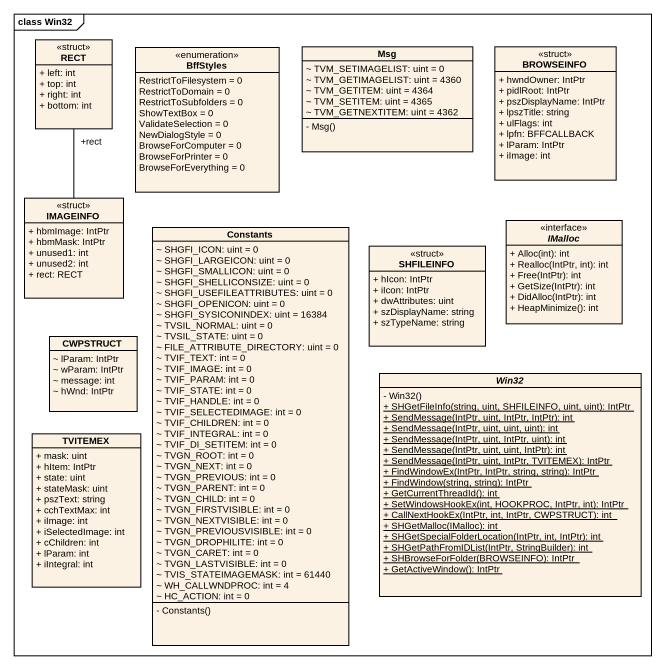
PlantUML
@startuml
mainframe class Win32
hide circle
hide empty members
skinparam classAttributeIconSize 0
class RECT <<struct>> {
  + left: int
  + top: int
  + right: int
  + bottom: int
}
enum BffStyles {
  RestrictToFilesystem = 0
  RestrictToDomain = 0
  RestrictToSubfolders = 0
  ShowTextBox = 0
  ValidateSelection = 0
  NewDialogStyle = 0
  BrowseForComputer = 0
  BrowseForPrinter = 0
  BrowseForEverything = 0
}
class Msg {
  ~ TVM_SETIMAGELIST: uint = 0
  ~ TVM_GETIMAGELIST: uint = 4360
  ~ TVM_GETITEM: uint = 4364
  ~ TVM_SETITEM: uint = 4365
  ~ TVM_GETNEXTITEM: uint = 4362
  - Msg()
}
class BROWSEINFO <<struct>> {
  + hwndOwner: IntPtr
  + pidlRoot: IntPtr
  + pszDisplayName: IntPtr
  + lpszTitle: string
  + ulFlags: int
  + lpfn: BFFCALLBACK
  + lParam: IntPtr
  + iImage: int
}
class IMAGEINFO <<struct>> {
  + hbmImage: IntPtr
  + hbmMask: IntPtr
  + unused1: int
  + unused2: int
  + rect: RECT
}
class Constants {
  ~ SHGFI_ICON: uint = 0
  ~ SHGFI_LARGEICON: uint = 0
  ~ SHGFI_SMALLICON: uint = 0
  ~ SHGFI_SHELLICONSIZE: uint = 0
  ~ SHGFI_USEFILEATTRIBUTES: uint = 0
  ~ SHGFI_OPENICON: uint = 0
  ~ SHGFI_SYSICONINDEX: uint = 16384
  ~ TVSIL_NORMAL: uint = 0
  ~ TVSIL_STATE: uint = 0
  ~ FILE_ATTRIBUTE_DIRECTORY: uint = 0
  ~ TVIF_TEXT: int = 0
  ~ TVIF_IMAGE: int = 0
  ~ TVIF_PARAM: int = 0
  ~ TVIF_STATE: int = 0
  ~ TVIF_HANDLE: int = 0
  ~ TVIF_SELECTEDIMAGE: int = 0
  ~ TVIF_CHILDREN: int = 0
  ~ TVIF_INTEGRAL: int = 0
  ~ TVIF_DI_SETITEM: int = 0
  ~ TVGN_ROOT: int = 0
  ~ TVGN_NEXT: int = 0
  ~ TVGN_PREVIOUS: int = 0
  ~ TVGN_PARENT: int = 0
  ~ TVGN_CHILD: int = 0
  ~ TVGN_FIRSTVISIBLE: int = 0
  ~ TVGN_NEXTVISIBLE: int = 0
  ~ TVGN_PREVIOUSVISIBLE: int = 0
  ~ TVGN_DROPHILITE: int = 0
  ~ TVGN_CARET: int = 0
  ~ TVGN_LASTVISIBLE: int = 0
  ~ TVIS_STATEIMAGEMASK: int = 61440
  ~ WH_CALLWNDPROC: int = 4
  ~ HC_ACTION: int = 0
  - Constants()
}
interface IMalloc <<interface>> {
  + Alloc(int): int
  + Realloc(IntPtr, int): int
  + Free(IntPtr): int
  + GetSize(IntPtr): int
  + DidAlloc(IntPtr): int
  + HeapMinimize(): int
}
class SHFILEINFO <<struct>> {
  + hIcon: IntPtr
  + iIcon: IntPtr
  + dwAttributes: uint
  + szDisplayName: string
  + szTypeName: string
}
class CWPSTRUCT {
  ~ lParam: IntPtr
  ~ wParam: IntPtr
  ~ message: int
  ~ hWnd: IntPtr
}
abstract class Win32 {
  - Win32()
  {static} + SHGetFileInfo(string, uint, SHFILEINFO, uint, uint): IntPtr
  {static} + SendMessage(IntPtr, uint, IntPtr, IntPtr): int
  {static} + SendMessage(IntPtr, uint, uint, uint): int
  {static} + SendMessage(IntPtr, uint, IntPtr, uint): int
  {static} + SendMessage(IntPtr, uint, uint, IntPtr): int
  {static} + SendMessage(IntPtr, uint, IntPtr, TVITEMEX): IntPtr
  {static} + FindWindowEx(IntPtr, IntPtr, string, string): IntPtr
  {static} + FindWindow(string, string): IntPtr
  {static} + GetCurrentThreadId(): int
  {static} + SetWindowsHookEx(int, HOOKPROC, IntPtr, int): IntPtr
  {static} + CallNextHookEx(IntPtr, int, IntPtr, CWPSTRUCT): int
  {static} + SHGetMalloc(IMalloc): int
  {static} + SHGetSpecialFolderLocation(IntPtr, int, IntPtr): int
  {static} + SHGetPathFromIDList(IntPtr, StringBuilder): int
  {static} + SHBrowseForFolder(BROWSEINFO): IntPtr
  {static} + GetActiveWindow(): IntPtr
}
class TVITEMEX {
  + mask: uint
  + hItem: IntPtr
  + state: uint
  + stateMask: uint
  + pszText: string
  + cchTextMax: int
  + iImage: int
  + iSelectedImage: int
  + cChildren: int
  + lParam: int
  + iIntegral: int
}
IMAGEINFO -up- "+rect" RECT
@enduml
